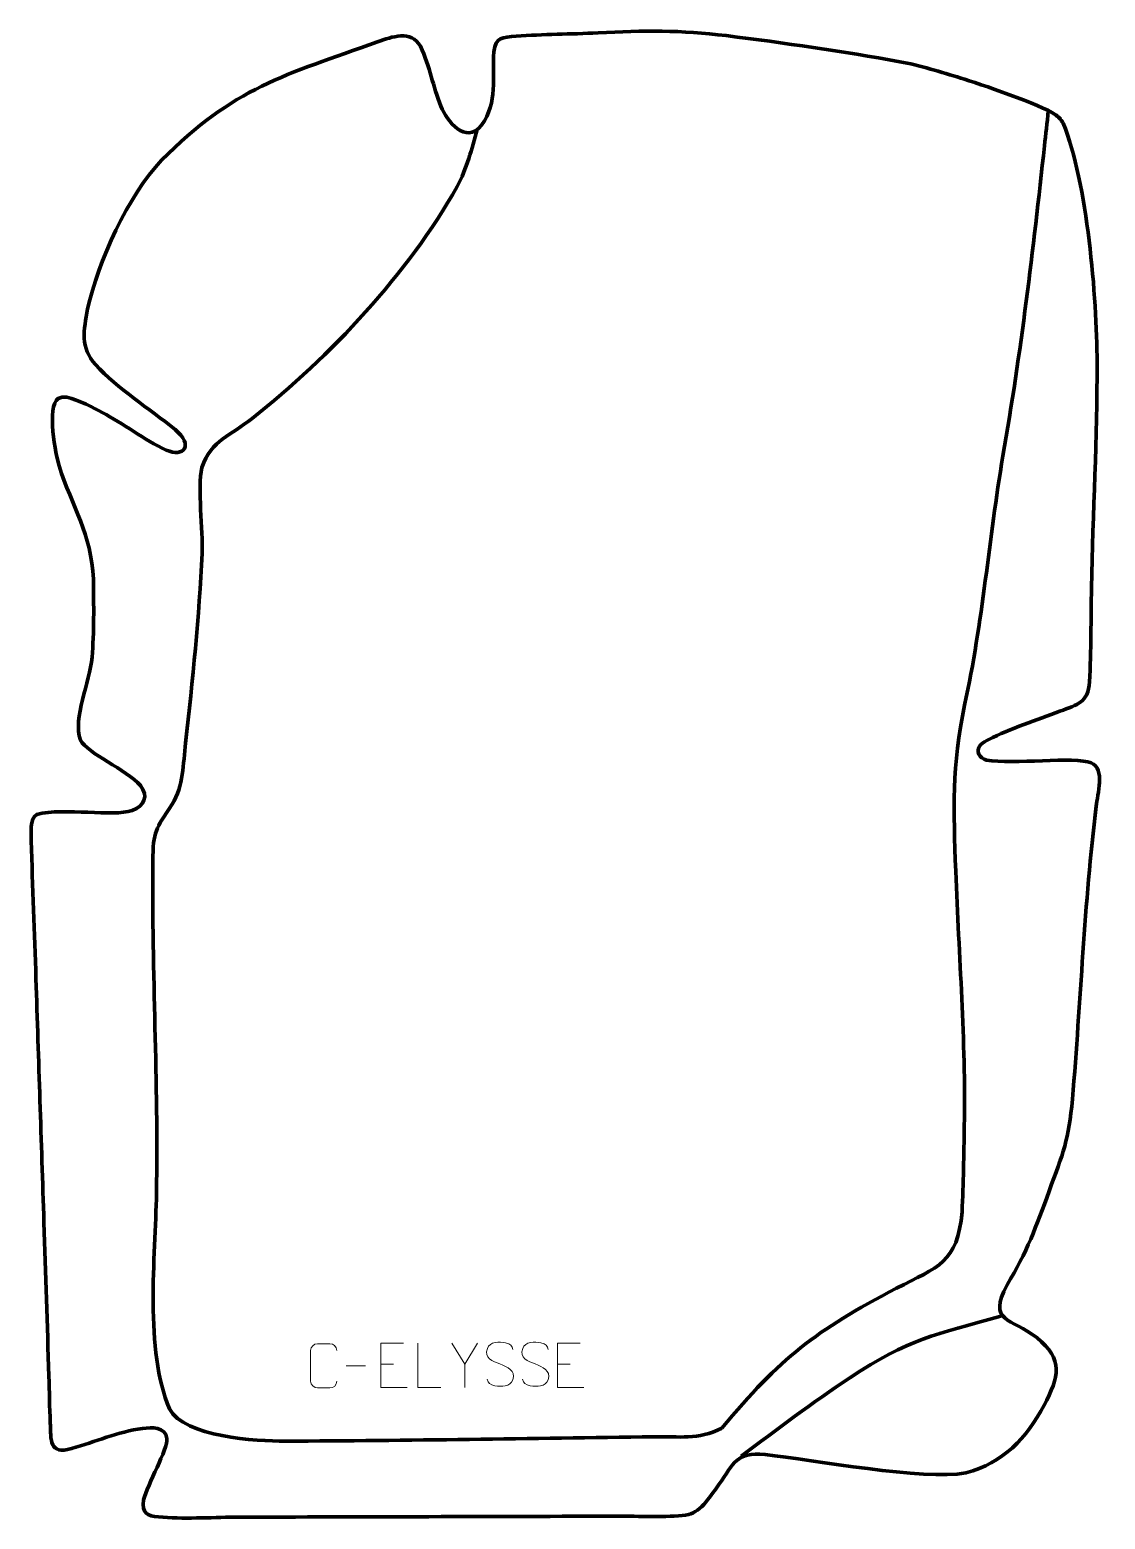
# Model space of a CAD drawing. Header units: millimetres. Extents: x -303 to 306, y -422 to 422.
import ezdxf

# ---------------------------------------------------------------- set-up
doc = ezdxf.new("R2010")
doc.units = ezdxf.units.MM
doc.header["$MEASUREMENT"] = 0
for name, color, linetype in [('layer 1', 7, 'Continuous'), ('layer 2', 7, 'Continuous'), ('layer 3', 7, 'Continuous')]:
    doc.layers.add(name, color=color, linetype=linetype)

msp = doc.modelspace()

# ---------------------------------------------------------------- linework, layer by layer
at = {"layer": 'layer 1', "color": 250, "lineweight": 9}
for points, knots in [([(-129.3244, -343.441), (-129.4642, -345.7644), (-131.1414, -347.244), (-133.2891, -347.2548), (-133.2891, -347.2548), (-135.621, -347.2544), (-137.9529, -347.2544), (-140.2844, -347.2548), (-140.2844, -347.2548), (-142.2094, -347.3602), (-144.1815, -345.4757), (-144.1703, -343.4584), (-144.1703, -343.4584), (-144.1699, -337.6883), (-144.1699, -331.9186), (-144.1703, -326.1493), (-144.1703, -326.1493), (-144.1661, -324.0112), (-142.4194, -322.292), (-140.267, -322.3055), (-140.267, -322.3055), (-137.9413, -322.3055), (-135.6152, -322.3055), (-133.2891, -322.3055), (-133.2891, -322.3055), (-131.3425, -322.27), (-129.3511, -323.7615), (-129.3244, -326.1991)], [0, 0, 0, 0, 0.125, 0.125, 0.125, 0.125, 0.25, 0.25, 0.25, 0.25, 0.375, 0.375, 0.375, 0.375, 0.5, 0.5, 0.5, 0.5, 0.625, 0.625, 0.625, 0.625, 0.75, 0.75, 0.75, 0.75, 1, 1, 1, 1]), ([(-91.5269, -322.0218), (-91.5269, -322.0218), (-104.4008, -322.0218), (-104.4008, -322.0218), (-104.4008, -322.0218), (-104.4008, -322.0218), (-104.4008, -346.9754), (-104.4008, -346.9754), (-104.4008, -346.9754), (-104.4008, -346.9754), (-89.535, -346.9754), (-89.535, -346.9754)], [0, 0, 0, 0, 0.25, 0.25, 0.25, 0.25, 0.5, 0.5, 0.5, 0.5, 1, 1, 1, 1]), ([(-70.4934, -346.9754), (-70.4934, -346.9754), (-83.4425, -346.9754), (-83.4425, -346.9754), (-83.4425, -346.9754), (-83.4425, -346.9754), (-83.4425, -322.0218), (-83.4425, -322.0218)], [0, 0, 0, 0, 0.33333333, 0.33333333, 0.33333333, 0.33333333, 1, 1, 1, 1]), ([(-49.6462, -322.0218), (-49.6462, -322.0218), (-56.9686, -333.9205), (-56.9686, -333.9205), (-56.9686, -333.9205), (-56.9686, -333.9205), (-56.9679, -346.9754), (-56.9679, -346.9754)], [0, 0, 0, 0, 0.33333333, 0.33333333, 0.33333333, 0.33333333, 1, 1, 1, 1]), ([(-36.9631, -333.7466), (-41.2114, -332.2762), (-46.1195, -330.4804), (-44.1144, -324.9601), (-44.1144, -324.9601), (-42.6109, -320.8202), (-37.3973, -321.2087), (-33.7937, -321.8098), (-33.7937, -321.8098), (-30.9331, -322.287), (-30.0684, -323.5002), (-29.7578, -325.5843)], [0, 0, 0, 0, 0.25, 0.25, 0.25, 0.25, 0.5, 0.5, 0.5, 0.5, 1, 1, 1, 1]), ([(-16.9631, -333.7466), (-21.2114, -332.2762), (-26.1195, -330.4804), (-24.1144, -324.9601), (-24.1144, -324.9601), (-22.6109, -320.8202), (-17.3973, -321.2087), (-13.7937, -321.8098), (-13.7937, -321.8098), (-10.9331, -322.287), (-10.0684, -323.5002), (-9.7578, -325.5843)], [0, 0, 0, 0, 0.25, 0.25, 0.25, 0.25, 0.5, 0.5, 0.5, 0.5, 1, 1, 1, 1]), ([(8.4731, -322.0218), (8.4731, -322.0218), (-4.4008, -322.0218), (-4.4008, -322.0218), (-4.4008, -322.0218), (-4.4008, -322.0218), (-4.4008, -346.9754), (-4.4008, -346.9754), (-4.4008, -346.9754), (-4.4008, -346.9754), (10.465, -346.9754), (10.465, -346.9754)], [0, 0, 0, 0, 0.25, 0.25, 0.25, 0.25, 0.5, 0.5, 0.5, 0.5, 1, 1, 1, 1]), ([(-36.9631, -333.7467), (-32.9445, -335.3934), (-27.915, -337.2817), (-29.749, -342.642), (-29.749, -342.642), (-31.2088, -346.9084), (-36.1196, -346.6517), (-39.8457, -346.097), (-39.8457, -346.097), (-42.5957, -345.6872), (-43.8166, -344.4737), (-44.1946, -342.3615)], [0, 0, 0, 0, 0.25, 0.25, 0.25, 0.25, 0.5, 0.5, 0.5, 0.5, 1, 1, 1, 1]), ([(-16.9631, -333.7467), (-12.9445, -335.3934), (-7.915, -337.2817), (-9.749, -342.642), (-9.749, -342.642), (-11.2088, -346.9084), (-16.1196, -346.6517), (-19.8457, -346.097), (-19.8457, -346.097), (-22.5957, -345.6872), (-23.8166, -344.4737), (-24.1946, -342.3615)], [0, 0, 0, 0, 0.25, 0.25, 0.25, 0.25, 0.5, 0.5, 0.5, 0.5, 1, 1, 1, 1])]:
    msp.add_open_spline(points, degree=3, knots=knots, dxfattribs=at)
for points in [[(-56.9686, -333.9205), (-56.9686, -333.9205), (-64.2895, -322.0218), (-64.2895, -322.0218)], [(-124.1311, -334.782), (-124.1311, -334.782), (-113.1335, -334.782), (-113.1335, -334.782)], [(-104.4008, -333.9015), (-104.4008, -333.9015), (-97.2327, -333.9015), (-97.2327, -333.9015)], [(-4.4008, -333.9015), (-4.4008, -333.9015), (2.7673, -333.9015), (2.7673, -333.9015)]]:
    msp.add_open_spline(points, degree=3, dxfattribs=at)
at = {"layer": 'layer 2', "color": 242, "lineweight": 200}
msp.add_open_spline([(281.9102, 368.988), (295.5568, 335.3189), (300.9777, 270.3582), (301.1432, 233.299), (301.1432, 233.299), (301.2172, 190.9281), (298.7259, 148.2502), (297.9366, 105.7958), (297.9366, 105.7958), (297.6139, 88.1758), (297.6696, 70.093), (296.901, 52.5361), (296.901, 52.5361), (295.8771, 40.5741), (290.3059, 39.7934), (279.9296, 35.846), (279.9296, 35.846), (267.2329, 31.0636), (251.7056, 26.0163), (239.8643, 19.9109), (239.8643, 19.9109), (238.2831, 19.0957), (236.3801, 18.1109), (235.1457, 16.8133), (235.1457, 16.8133), (231.9895, 13.0113), (234.5555, 9.4534), (238.5653, 8.1738), (238.5653, 8.1738), (253.2256, 5.589), (288.496, 10.4588), (297.8316, 6.6232), (297.8316, 6.6232), (305.7069, 3.3876), (301.4185, -11.3733), (300.6069, -17.7921), (300.6069, -17.7921), (293.7275, -73.2406), (291.919, -128.2909), (287.1478, -183.7689), (287.1478, -183.7689), (285.1749, -206.7089), (281.8137, -214.5708), (273.9237, -235.8502), (273.9237, -235.8502), (266.5243, -256.1976), (261.4928, -270.1787), (250.1076, -288.9834), (250.1076, -288.9834), (238.9138, -310.1074), (252.2738, -307.6107), (266.9621, -318.8274), (266.9621, -318.8274), (282.4287, -331.2676), (279.4532, -340.8992), (271.1169, -357.1362), (271.1169, -357.1362), (261.2059, -375.5321), (247.8199, -390.0426), (226.8532, -395.4191), (226.8532, -395.4191), (202.6526, -399.7524), (140.7819, -388.1115), (113.117, -385.0431), (113.117, -385.0431), (96.229, -383.6241), (95.9408, -389.6565), (86.9872, -402.0365), (86.9872, -402.0365), (83.0339, -407.5023), (76.7129, -417.5582), (69.7707, -419.0046), (69.7707, -419.0046), (61.2282, -420.7844), (42.4215, -419.8984), (32.6493, -419.9239), (32.6493, -419.9239), (-40.6004, -420.1159), (-113.8501, -420.2986), (-187.0998, -420.4859), (-187.0998, -420.4859), (-200.8482, -420.6128), (-216.8246, -421.6453), (-230.3055, -420.3651), (-230.3055, -420.3651), (-236.6002, -419.7672), (-240.0669, -418.2704), (-238.7515, -410.7199), (-238.7515, -410.7199), (-236.5721, -401.8902), (-225.046, -382.0671), (-225.5311, -375.9162), (-225.5311, -375.9162), (-226.5548, -369.1934), (-233.9883, -369.5696), (-239.3308, -370.2307), (-239.3308, -370.2307), (-253.3828, -372.1111), (-266.1504, -377.877), (-279.5445, -381.6535), (-279.5445, -381.6535), (-292.4115, -385.2815), (-291.148, -377.0416), (-291.6126, -366.9763), (-291.6126, -366.9763), (-292.0181, -358.1913), (-292.0933, -349.403), (-292.3588, -340.6138), (-292.3588, -340.6138), (-293.3036, -311.6154), (-294.2485, -282.6169), (-295.1932, -253.6184), (-295.1932, -253.6184), (-296.692, -207.6208), (-298.1907, -161.6233), (-299.6894, -115.6257), (-299.6894, -115.6257), (-300.5387, -89.6041), (-301.6543, -63.5007), (-302.3795, -37.4934), (-302.3795, -37.4934), (-302.4908, -33.5014), (-303.1953, -24.9287), (-299.297, -22.5051), (-299.297, -22.5051), (-283.0248, -18.4891), (-256.3507, -24.1282), (-245.2256, -20.2536), (-245.2256, -20.2536), (-238.3099, -17.5155), (-235.872, -12.4075), (-240.5345, -6.1667), (-240.5345, -6.1667), (-248.7325, 2.9434), (-270.4355, 11.8776), (-274.5743, 19.528), (-274.5743, 19.528), (-278.9444, 32.1018), (-269.1786, 52.3578), (-267.9344, 66.4871), (-267.9344, 66.4871), (-266.7555, 80.4337), (-266.9564, 96.5089), (-267.2151, 110.5854), (-267.2151, 110.5854), (-268.2803, 136.4781), (-279.1835, 151.4934), (-286.5999, 174.8473), (-286.5999, 174.8473), (-288.3394, 180.3245), (-293.9681, 208.6087), (-287.0801, 212.9144), (-287.0801, 212.9144), (-285.7991, 213.7151), (-284.2532, 214.0767), (-282.1742, 213.6588), (-282.1742, 213.6588), (-275.7566, 212.3689), (-266.3463, 207.2438), (-262.2174, 205.0929), (-262.2174, 205.0929), (-250.494, 198.9859), (-238.2854, 189.4784), (-226.0074, 183.8161), (-226.0074, 183.8161), (-215.9868, 179.1949), (-210.1229, 186.6326), (-220.9282, 195.4351), (-220.9282, 195.4351), (-235.7402, 207.5017), (-253.3095, 218.2715), (-265.9823, 232.1846), (-265.9823, 232.1846), (-274.7541, 241.815), (-272.6975, 251.6952), (-270.4518, 263.6841), (-270.4518, 263.6841), (-264.7205, 290.1463), (-247.3982, 328.2147), (-228.5862, 347.8654), (-228.5862, 347.8654), (-188.2768, 388.8842), (-158.304, 396.3831), (-106.2698, 414.9168), (-106.2698, 414.9168), (-98.1457, 417.8079), (-87.3616, 421.7756), (-82.0029, 412.4864), (-82.0029, 412.4864), (-76.411, 400.7518), (-75.1116, 389.8225), (-70.4665, 378.5428), (-70.4665, 378.5428), (-66.926, 369.9453), (-56.5681, 356.6154), (-47.4204, 367.6848), (-47.4204, 367.6848), (-38.0705, 380.9272), (-41.413, 394.5057), (-40.5088, 409.3263), (-40.5088, 409.3263), (-39.3987, 417.9007), (-35.613, 417.4828), (-27.798, 418.1028), (-27.798, 418.1028), (-12.54, 419.2733), (3.1424, 419.2495), (18.5403, 420.0651), (18.5403, 420.0651), (44.4054, 421.4234), (65.3265, 421.6245), (91.172, 418.4584), (91.172, 418.4584), (123.8911, 414.3673), (157.0123, 409.5668), (189.4554, 403.7028), (189.4554, 403.7028), (200.2395, 401.7537), (213.2797, 397.6874), (223.9059, 394.4561), (223.9059, 394.4561), (233.8032, 391.4464), (270.0454, 378.9741), (277.0898, 373.9834), (277.0898, 373.9834), (279.2493, 372.4533), (280.4451, 371.1701), (281.9102, 368.988)], degree=3, knots=[0, 0, 0, 0, 0.01724138, 0.01724138, 0.01724138, 0.01724138, 0.03448276, 0.03448276, 0.03448276, 0.03448276, 0.05172414, 0.05172414, 0.05172414, 0.05172414, 0.06896552, 0.06896552, 0.06896552, 0.06896552, 0.0862069, 0.0862069, 0.0862069, 0.0862069, 0.10344828, 0.10344828, 0.10344828, 0.10344828, 0.12068966, 0.12068966, 0.12068966, 0.12068966, 0.13793103, 0.13793103, 0.13793103, 0.13793103, 0.15517241, 0.15517241, 0.15517241, 0.15517241, 0.17241379, 0.17241379, 0.17241379, 0.17241379, 0.18965517, 0.18965517, 0.18965517, 0.18965517, 0.20689655, 0.20689655, 0.20689655, 0.20689655, 0.22413793, 0.22413793, 0.22413793, 0.22413793, 0.24137931, 0.24137931, 0.24137931, 0.24137931, 0.25862069, 0.25862069, 0.25862069, 0.25862069, 0.27586207, 0.27586207, 0.27586207, 0.27586207, 0.29310345, 0.29310345, 0.29310345, 0.29310345, 0.31034483, 0.31034483, 0.31034483, 0.31034483, 0.32758621, 0.32758621, 0.32758621, 0.32758621, 0.34482759, 0.34482759, 0.34482759, 0.34482759, 0.36206897, 0.36206897, 0.36206897, 0.36206897, 0.37931034, 0.37931034, 0.37931034, 0.37931034, 0.39655172, 0.39655172, 0.39655172, 0.39655172, 0.4137931, 0.4137931, 0.4137931, 0.4137931, 0.43103448, 0.43103448, 0.43103448, 0.43103448, 0.44827586, 0.44827586, 0.44827586, 0.44827586, 0.46551724, 0.46551724, 0.46551724, 0.46551724, 0.48275862, 0.48275862, 0.48275862, 0.48275862, 0.5, 0.5, 0.5, 0.5, 0.51724138, 0.51724138, 0.51724138, 0.51724138, 0.53448276, 0.53448276, 0.53448276, 0.53448276, 0.55172414, 0.55172414, 0.55172414, 0.55172414, 0.56896552, 0.56896552, 0.56896552, 0.56896552, 0.5862069, 0.5862069, 0.5862069, 0.5862069, 0.60344828, 0.60344828, 0.60344828, 0.60344828, 0.62068966, 0.62068966, 0.62068966, 0.62068966, 0.63793103, 0.63793103, 0.63793103, 0.63793103, 0.65517241, 0.65517241, 0.65517241, 0.65517241, 0.67241379, 0.67241379, 0.67241379, 0.67241379, 0.68965517, 0.68965517, 0.68965517, 0.68965517, 0.70689655, 0.70689655, 0.70689655, 0.70689655, 0.72413793, 0.72413793, 0.72413793, 0.72413793, 0.74137931, 0.74137931, 0.74137931, 0.74137931, 0.75862069, 0.75862069, 0.75862069, 0.75862069, 0.77586207, 0.77586207, 0.77586207, 0.77586207, 0.79310345, 0.79310345, 0.79310345, 0.79310345, 0.81034483, 0.81034483, 0.81034483, 0.81034483, 0.82758621, 0.82758621, 0.82758621, 0.82758621, 0.84482759, 0.84482759, 0.84482759, 0.84482759, 0.86206897, 0.86206897, 0.86206897, 0.86206897, 0.87931034, 0.87931034, 0.87931034, 0.87931034, 0.89655172, 0.89655172, 0.89655172, 0.89655172, 0.9137931, 0.9137931, 0.9137931, 0.9137931, 0.93103448, 0.93103448, 0.93103448, 0.93103448, 0.94827586, 0.94827586, 0.94827586, 0.94827586, 0.96551724, 0.96551724, 0.96551724, 0.96551724, 1, 1, 1, 1], dxfattribs=at)
at = {"layer": 'layer 3', "color": 142, "lineweight": 200}
for points, knots in [([(273.4862, 375.8142), (272.7601, 369.2032), (272.034, 362.5921), (271.3079, 355.9809), (271.3079, 355.9809), (264.865, 296.9984), (258.0917, 238.9193), (247.7753, 180.4321), (247.7753, 180.4321), (239.7961, 133.189), (236.4256, 86.4929), (226.106, 39.4067), (226.106, 39.4067), (218.8514, 4.9087), (219.8578, -19.8962), (221.0577, -54.6155), (221.0577, -54.6155), (222.8485, -103.1152), (226.8215, -150.3067), (225.9176, -199.0133), (225.9176, -199.0133), (225.6209, -214.9984), (225.4836, -231.7044), (224.6453, -247.6215), (224.6453, -247.6215), (222.0923, -276.534), (211.1729, -278.6771), (187.4981, -290.836), (187.4981, -290.836), (141.5632, -315.0658), (121.7949, -330.0394), (88.6225, -370.173)], [0, 0, 0, 0, 0.11111111, 0.11111111, 0.11111111, 0.11111111, 0.22222222, 0.22222222, 0.22222222, 0.22222222, 0.33333333, 0.33333333, 0.33333333, 0.33333333, 0.44444444, 0.44444444, 0.44444444, 0.44444444, 0.55555556, 0.55555556, 0.55555556, 0.55555556, 0.66666667, 0.66666667, 0.66666667, 0.66666667, 0.77777778, 0.77777778, 0.77777778, 0.77777778, 1, 1, 1, 1]), ([(88.6225, -370.173), (74.9316, -376.7557), (64.5994, -374.7542), (50.0631, -374.9714), (50.0631, -374.9714), (-19.4428, -375.9921), (-89.1054, -377.1073), (-158.6101, -377.4394), (-158.6101, -377.4394), (-174.8976, -377.4676), (-215.7822, -375.1626), (-224.0926, -359.1482), (-224.0926, -359.1482), (-238.2316, -326.3637), (-232.1801, -272.8675), (-231.4442, -236.9178), (-231.4442, -236.9178), (-230.4047, -174.3169), (-234.0965, -111.8299), (-233.5448, -49.2982), (-233.5448, -49.2982), (-233.3363, -31.433), (-232.0769, -31.277), (-222.5686, -16.7937), (-222.5686, -16.7937), (-216.1948, -6.2484), (-216.3845, 6.0116), (-215.0183, 17.8761), (-215.0183, 17.8761), (-211.0142, 53.1897), (-207.3215, 89.7219), (-205.5329, 125.1927), (-205.5329, 125.1927), (-205.3337, 138.449), (-208.1927, 162.3169), (-205.8008, 173.8374), (-205.8008, 173.8374), (-200.2313, 189.7883), (-189.3372, 192.0799), (-177.2769, 201.6747), (-177.2769, 201.6747), (-132.8879, 236.9891), (-89.0849, 283.4609), (-61.2799, 332.9839), (-61.2799, 332.9839), (-55.7311, 343.0948), (-52.9627, 354.3624), (-49.8302, 365.3738)], [0, 0, 0, 0, 0.07692308, 0.07692308, 0.07692308, 0.07692308, 0.15384615, 0.15384615, 0.15384615, 0.15384615, 0.23076923, 0.23076923, 0.23076923, 0.23076923, 0.30769231, 0.30769231, 0.30769231, 0.30769231, 0.38461538, 0.38461538, 0.38461538, 0.38461538, 0.46153846, 0.46153846, 0.46153846, 0.46153846, 0.53846154, 0.53846154, 0.53846154, 0.53846154, 0.61538462, 0.61538462, 0.61538462, 0.61538462, 0.69230769, 0.69230769, 0.69230769, 0.69230769, 0.76923077, 0.76923077, 0.76923077, 0.76923077, 0.84615385, 0.84615385, 0.84615385, 0.84615385, 1, 1, 1, 1]), ([(246.6178, -306.635), (209.1996, -317.2314), (194.8513, -319.3187), (161.1125, -341.5448), (161.1125, -341.5448), (139.969, -355.5405), (119.8992, -370.8739), (99.5764, -385.9974)], [0, 0, 0, 0, 0.33333333, 0.33333333, 0.33333333, 0.33333333, 1, 1, 1, 1])]:
    msp.add_open_spline(points, degree=3, knots=knots, dxfattribs=at)

doc.saveas('drawing.dxf')
